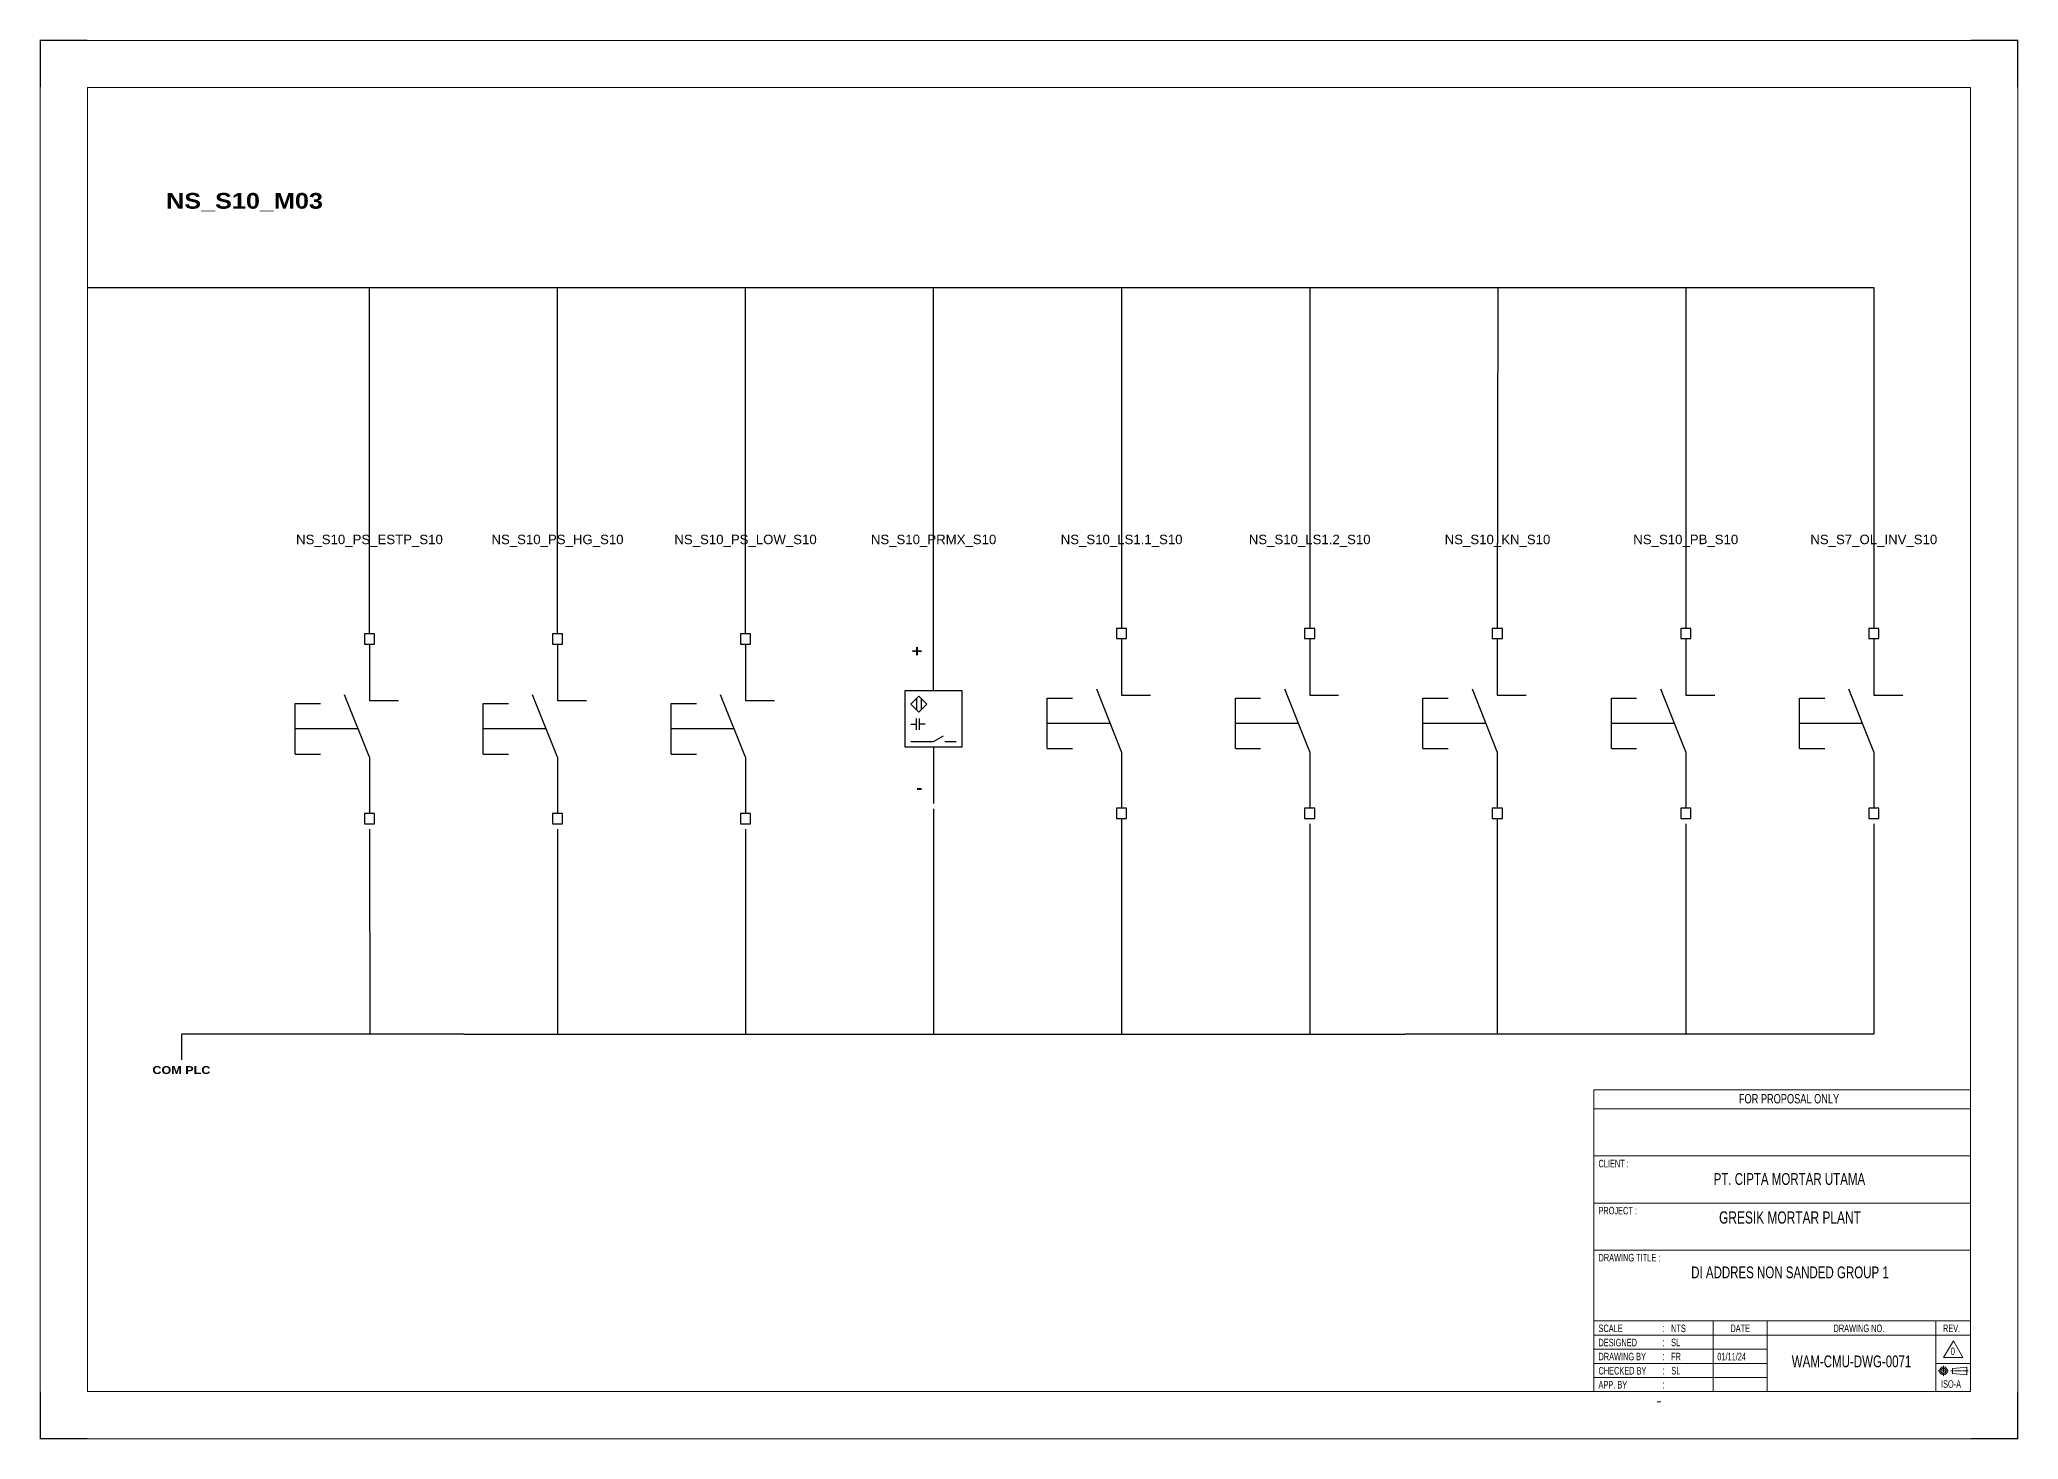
# Model space of a CAD drawing. Header units: centimetres. Extents: x 17259 to 54652, y 10858 to 53453.
# Drawn here: x 32814 to 39097, y 40555 to 44999 of the extents above; entities that cross this region are included whole.
import ezdxf
from ezdxf.enums import TextEntityAlignment as Align

# ---------------------------------------------------------------- set-up
doc = ezdxf.new("R2010")
doc.units = ezdxf.units.CM
doc.header["$MEASUREMENT"] = 0
doc.linetypes.add('CENTER', pattern=[2, 1.25, -0.25, 0.25, -0.25])
for name, color, linetype in [('1', 7, 'Continuous'), ('Etiket-Line-L', 7, 'Continuous'), ('EtIket-Line-S', 2, 'Continuous'), ('Etiket-Text-List0', 2, 'Continuous'), ('Etiket-Text-List1', 3, 'Continuous'), ('Etiket-Text-List2', 1, 'Continuous')]:
    doc.layers.add(name, color=color, linetype=linetype)
for name, color, linetype, lineweight in [('Center_line', 2, 'CENTER', 5), ('Etiket', 7, 'Continuous', 5), ('Object', 4, 'Continuous', 25)]:
    doc.layers.add(name, color=color, linetype=linetype, lineweight=lineweight)
doc.styles.add('Bold', font='ariblk.ttf', dxfattribs={"height": 25.4})
doc.styles.add('DIM', font='romans', dxfattribs={"height": 6.096})
doc.styles.get("Standard").update_dxf_attribs({"font": 'arial.ttf'})

# ---------------------------------------------------------------- blocks, each defined once
blk = doc.blocks.new('x5 Out Line')
at = {"const_width": 0.3}
for points in [[(9.65, 286.71), (0, 286.71), (0, 277.06)], [(405.45, 277.06), (405.45, 286.71), (395.8, 286.71)], [(0, 9.65), (0, 0), (9.65, 0)], [(405.45, 9.65), (405.45, 0), (395.8, 0)]]:
    blk.add_lwpolyline(points, dxfattribs=at)
at = {"lineweight": 15}
blk.add_lwpolyline([(395.8, 9.65), (395.8, 277.06), (9.65, 277.06), (9.65, 9.65)], close=True, dxfattribs=at)
at = {"layer": 'EtIket-Line-S', "lineweight": 9, "ltscale": 0.5}
blk.add_lwpolyline([(0, 0), (405.45, 0), (405.45, 286.71), (0, 286.71)], close=True, dxfattribs=at)
blk = doc.blocks.new('A$C6CDB76E5')
at = {"lineweight": 15}
for p, q in [((-196.2, 0), (-196.2, 157.1)), ((-196.2, 157.1), (0, 157.1)), ((0, 0), (0, 157.1)), ((-196.2, 147.3), (0, 147.3)), ((-196.2, 122.8), (0, 122.8)), ((-196.2, 98.2), (0, 98.2)), ((-196.2, 73.7), (0, 73.7)), ((-196.2, 36.8), (0, 36.8)), ((-134, 0), (-134, 36.8)), ((-105.9, 0), (-105.9, 36.8)), ((-18.1, 0), (-18.1, 36.8)), ((-196.2, 29.4), (0, 29.4)), ((-196.2, 22.1), (-105.9, 22.1)), ((-196.2, 14.7), (-105.9, 14.7)), ((-18.1, 14.7), (0, 14.7)), ((-196.2, 7.4), (-105.9, 7.4))]:
    blk.add_line(p, q, dxfattribs=at)
at = {"layer": 'Center_line', "lineweight": 13}
for p, q in [((-16.9, 10.8), (-11.3, 10.8)), ((-14.1, 13.5), (-14.1, 8)), ((-10.3, 10.8), (-1.2, 10.8))]:
    blk.add_line(p, q, dxfattribs=at)
at = {"layer": 'Etiket-Line-L', "lineweight": 15}
for p, q in [((0, 0), (0, 122.6)), ((-196.2, 0), (0, 0))]:
    blk.add_line(p, q, dxfattribs=at)
blk.add_lwpolyline([(-9, 26.4), (-4, 17.7), (-14.1, 17.7)], close=True, dxfattribs=at)
at = {"layer": 'Object', "lineweight": 15}
blk.add_lwpolyline([(-9.5, 9.5), (-1.9, 8.7), (-1.9, 12.8), (-9.5, 12)], close=True, dxfattribs=at)
for radius in [2.03, 1.27]:
    blk.add_circle((-14.1, 10.8), radius, dxfattribs=at)
at = {"layer": '1', "color": 3, "lineweight": 9, "width": 0.7}
blk.add_text('ISO-A', height=3.91, dxfattribs=at).set_placement((-15.4, 2))
at = {"layer": 'Etiket-Text-List0', "lineweight": 13, "width": 0.7}
for s, height, p in [('CLIENT :', 3.92, (-193.8, 116.8)), ('PROJECT :', 3.92, (-193.8, 92.3)), ('DRAWING TITLE :', 3.923, (-193.8, 67.8)), ('SCALE', 3.92, (-193.8, 31)), (':', 4.17, (-160.6, 31)), ('DATE', 3.92, (-125.1, 31)), ('DRAWING NO.', 3.923, (-71.4, 31)), ('REV.', 3.92, (-14.4, 31)), ('DESIGNED', 3.92, (-193.8, 23.6)), (':', 4.17, (-160.6, 23.6)), ('CHECKED BY ', 3.923, (-193.8, 8.9)), ('DRAWING BY', 3.92, (-193.8, 16.3)), (':', 4.17, (-160.6, 16.3)), (':', 4.17, (-160.6, 8.9)), ('APP. BY ', 3.92, (-193.8, 1.6)), (':', 4.17, (-160.6, 1.6))]:
    blk.add_text(s, height=height, dxfattribs=at).set_placement(p)
at = {"layer": 'Etiket-Text-List1', "lineweight": 9, "width": 0.7}
for tag, p in [('1:XXXX', (-156, 31)), ('EN', (-156, 23.6)), ('DD/MM/YY', (-131.3, 23.6)), ('1', (-10.3, 19.1)), ('EN', (-156, 16.3)), ('EN', (-155.8, 8.9)), ('DD/MM/YY', (-131.3, 16.3)), ('DD/MM/YY', (-131.3, 8.9)), ('EN', (-155.7, 1.6)), ('DD/MM/YY', (-131.3, 1.6))]:
    blk.add_attdef(tag, p, '', height=3.92, dxfattribs=at)
at = {"layer": 'Etiket-Text-List2', "lineweight": 13, "width": 0.7}
for tag, height, p in [('FOR FABRICATION', 4.9, (-94.6, 150.1)), ('CLIENT_NAME', 6.13, (-94.1, 107.7)), ('PROJECT_1', 4.9, (-94.1, 87.5)), ('PROJECT_2', 4.9, (-94.1, 79.2)), ('DRAWING_TITLE1', 6.13, (-94.1, 59)), ('DRAWING_TITLE2', 6.13, (-94.1, 49.9)), ('DRAWING_TITLE3', 6.13, (-94.1, 40.1)), ('LDP-X-XXX-AR-01', 6.13, (-62, 12.7))]:
    blk.add_attdef(tag, text='', height=height, dxfattribs=at).set_placement(p, align=Align.CENTER)

msp = doc.modelspace()

# ---------------------------------------------------------------- linework, layer by layer
at = {"color": 146, "ltscale": 50, "true_color": 0x105689}
for p, q in [((32966, 44211.8), (33563, 44211.8)), ((33563, 44211.8), (34160, 44211.8)), ((33861.5, 43111.8), (33861.5, 44211.8)), ((34160, 44211.8), (34757, 44211.8)), ((34458.5, 43111.8), (34458.5, 44211.8)), ((34757, 44211.8), (35354, 44211.8)), ((35055.5, 43111.8), (35055.5, 44211.8)), ((35354, 44211.8), (35951, 44211.8)), ((35652.5, 43111.8), (35652.5, 44211.8)), ((35951, 44211.8), (36548, 44211.8)), ((36249.5, 44211.8), (36249.5, 43128.9)), ((36548, 44211.8), (37145, 44211.8)), ((36846.5, 44211.8), (36846.5, 43128.9)), ((37145, 44211.8), (37742, 44211.8)), ((37443.5, 44211.8), (37442.2, 43128.9)), ((37742, 44211.8), (38040.5, 44211.8)), ((38040.5, 44211.8), (38040.5, 43128.9)), ((38040.5, 44211.8), (38637.5, 44211.8)), ((38637.5, 44211.8), (38637.5, 43128.9)), ((35652.5, 42556.2), (35652.5, 41841.6)), ((33861.5, 42492.2), (33862.3, 41841.6)), ((34458.5, 42492.2), (34458.5, 41841.6)), ((35055.5, 42492.2), (35055.5, 41841.6)), ((36249.5, 42526.4), (36249.5, 41841.6)), ((36846.5, 42509.3), (36846.5, 41841.6)), ((37442.2, 42526.4), (37442.2, 41841.6)), ((38040.5, 42509.3), (38040.5, 41841.6)), ((38637.5, 42509.3), (38637.5, 41841.6)), ((34161, 41841.6), (33264.5, 41841.6)), ((34161, 41841.6), (35356, 41841.6)), ((35356, 41841.6), (35356, 41841.6)), ((35356, 41841.6), (36551, 41841.6)), ((36551, 41841.6), (37150.1, 41841.6)), ((38040.5, 41841.6), (37150.1, 41841.6)), ((38637.5, 41841.6), (38040.5, 41841.6)), ((33264.5, 41839.8), (33264.5, 41759.8))]:
    msp.add_line(p, q, dxfattribs=at)
at = {"ltscale": 50}
for p, q in [((35652.5, 42932.3), (35652.5, 43111.8)), ((33861.5, 43079.8), (33861.5, 42900.3)), ((34458.5, 43079.8), (34458.5, 42900.3)), ((35055.5, 43079.8), (35055.5, 42900.3)), ((36249.5, 43096.9), (36249.5, 42917.4)), ((36846.5, 43096.9), (36846.5, 42917.4)), ((37442.2, 43096.9), (37442.2, 42917.4)), ((38040.5, 43096.9), (38040.5, 42917.4)), ((38637.5, 43096.9), (38637.5, 42917.4)), ((35580.7, 42825.6), (35598.7, 42825.6)), ((35625.6, 42825.6), (35607.6, 42825.6)), ((33861.5, 42720.8), (33861.5, 42541.3)), ((34458.5, 42720.8), (34458.5, 42541.3)), ((35055.5, 42720.8), (35055.5, 42541.3)), ((35652.5, 42752.8), (35652.5, 42573.3)), ((35688.4, 42770.8), (35724.3, 42770.8)), ((36249.5, 42737.9), (36249.5, 42558.4)), ((36846.5, 42737.9), (36846.5, 42558.4)), ((37442.2, 42737.9), (37442.2, 42558.4)), ((38040.5, 42737.9), (38040.5, 42558.4)), ((38637.5, 42737.9), (38637.5, 42558.4))]:
    msp.add_line(p, q, dxfattribs=at)
at = {"ltscale": 500}
for p, q in [((33861.5, 42720.8), (33782.3, 42918.9)), ((34458.5, 42720.8), (34379.3, 42918.9)), ((35055.5, 42720.8), (34976.3, 42918.9)), ((36249.5, 42737.9), (36170.3, 42936)), ((36249.5, 42917.4), (36341.3, 42917.4)), ((36846.5, 42737.9), (36767.3, 42936)), ((36846.5, 42917.4), (36938.3, 42917.4)), ((37442.2, 42737.9), (37363, 42936)), ((37442.2, 42917.4), (37534, 42917.4)), ((38040.5, 42737.9), (37961.3, 42936)), ((38040.5, 42917.4), (38132.3, 42917.4)), ((38637.5, 42737.9), (38558.3, 42936)), ((38637.5, 42917.4), (38729.3, 42917.4)), ((33625.6, 42730.6), (33625.6, 42890.6)), ((33625.6, 42890.6), (33705.6, 42890.6)), ((33861.5, 42900.3), (33953.3, 42900.3)), ((34222.6, 42730.6), (34222.6, 42890.6)), ((34222.6, 42890.6), (34302.6, 42890.6)), ((34458.5, 42900.3), (34550.3, 42900.3)), ((34819.6, 42730.6), (34819.6, 42890.6)), ((34819.6, 42890.6), (34899.6, 42890.6)), ((35055.5, 42900.3), (35147.3, 42900.3)), ((36013.6, 42747.7), (36013.6, 42907.7)), ((36013.6, 42907.7), (36093.6, 42907.7)), ((36610.6, 42747.7), (36610.6, 42907.7)), ((36610.6, 42907.7), (36690.6, 42907.7)), ((37206.3, 42747.7), (37206.3, 42907.7)), ((37206.3, 42907.7), (37286.3, 42907.7)), ((37804.6, 42747.7), (37804.6, 42907.7)), ((37804.6, 42907.7), (37884.6, 42907.7)), ((38401.6, 42747.7), (38401.6, 42907.7)), ((38401.6, 42907.7), (38481.6, 42907.7)), ((33825.6, 42810.6), (33625.6, 42810.6)), ((34422.6, 42810.6), (34222.6, 42810.6)), ((35019.6, 42810.6), (34819.6, 42810.6)), ((36213.6, 42827.7), (36013.6, 42827.7)), ((36810.6, 42827.7), (36610.6, 42827.7)), ((37406.3, 42827.7), (37206.3, 42827.7)), ((38004.6, 42827.7), (37804.6, 42827.7)), ((38601.6, 42827.7), (38401.6, 42827.7)), ((33625.6, 42730.6), (33705.6, 42730.6)), ((34222.6, 42730.6), (34302.6, 42730.6)), ((34819.6, 42730.6), (34899.6, 42730.6)), ((36013.6, 42747.7), (36093.6, 42747.7)), ((36610.6, 42747.7), (36690.6, 42747.7)), ((37206.3, 42747.7), (37286.3, 42747.7)), ((37804.6, 42747.7), (37884.6, 42747.7)), ((38401.6, 42747.7), (38481.6, 42747.7))]:
    msp.add_line(p, q, dxfattribs=at)
for points in [[(33845.5, 43079.8), (33877.5, 43079.8), (33877.5, 43111.8), (33845.5, 43111.8)], [(34442.5, 43079.8), (34474.5, 43079.8), (34474.5, 43111.8), (34442.5, 43111.8)], [(35039.5, 43079.8), (35071.5, 43079.8), (35071.5, 43111.8), (35039.5, 43111.8)], [(36233.5, 43096.9), (36265.5, 43096.9), (36265.5, 43128.9), (36233.5, 43128.9)], [(36830.5, 43096.9), (36862.5, 43096.9), (36862.5, 43128.9), (36830.5, 43128.9)], [(37426.2, 43096.9), (37458.2, 43096.9), (37458.2, 43128.9), (37426.2, 43128.9)], [(38024.5, 43096.9), (38056.5, 43096.9), (38056.5, 43128.9), (38024.5, 43128.9)], [(38621.5, 43096.9), (38653.5, 43096.9), (38653.5, 43128.9), (38621.5, 43128.9)], [(33845.5, 42509.3), (33877.5, 42509.3), (33877.5, 42541.3), (33845.5, 42541.3)], [(34442.5, 42509.3), (34474.5, 42509.3), (34474.5, 42541.3), (34442.5, 42541.3)], [(35039.5, 42509.3), (35071.5, 42509.3), (35071.5, 42541.3), (35039.5, 42541.3)], [(36233.5, 42526.4), (36265.5, 42526.4), (36265.5, 42558.4), (36233.5, 42558.4)], [(36830.5, 42526.4), (36862.5, 42526.4), (36862.5, 42558.4), (36830.5, 42558.4)], [(37426.2, 42526.4), (37458.2, 42526.4), (37458.2, 42558.4), (37426.2, 42558.4)], [(38024.5, 42526.4), (38056.5, 42526.4), (38056.5, 42558.4), (38024.5, 42558.4)], [(38621.5, 42526.4), (38653.5, 42526.4), (38653.5, 42558.4), (38621.5, 42558.4)]]:
    msp.add_lwpolyline(points, close=True, dxfattribs=at)
at = {"ltscale": 50}
for points in [[(35562.8, 42932.3), (35742.3, 42932.3), (35742.3, 42752.8), (35562.8, 42752.8)], [(35606.1, 42863.6), (35580.7, 42889), (35606.1, 42914.4), (35631.5, 42889)]]:
    msp.add_lwpolyline(points, close=True, dxfattribs=at)
for points in [[(35598.9, 42870.8), (35598.9, 42907.2)], [(35613.3, 42907.2), (35613.3, 42870.8)], [(35580.7, 42770.8), (35652.5, 42770.8), (35683.6, 42788.7)], [(35598.7, 42807.6), (35598.7, 42825.6), (35598.7, 42843.5)], [(35607.6, 42807.6), (35607.6, 42825.6), (35607.6, 42843.5)]]:
    msp.add_lwpolyline(points, dxfattribs=at)

# ---------------------------------------------------------------- block references
at = {"layer": 'Etiket', "lineweight": 0}
ref = msp.add_blockref('A$C6CDB76E5', (38944.9, 40706.5), dxfattribs=dict(at, xscale=6.095870930054101, yscale=6.095870930054101, zscale=6.095870930054101))
ref.add_attrib('FOR FABRICATION', 'FOR PROPOSAL ONLY', dxfattribs={"layer": 'Etiket-Text-List2', "lineweight": 13, "height": 29.894, "width": 0.7}).set_placement((38368.4, 41621.4), align=Align.CENTER)
ref.add_attrib('CLIENT_NAME', 'PT. CIPTA MORTAR UTAMA', dxfattribs={"layer": 'Etiket-Text-List2', "lineweight": 13, "height": 37.368, "width": 0.7}).set_placement((38369.5, 41362.9), align=Align.CENTER)
ref.add_attrib('PROJECT_1', 'GRESIK MORTAR PLANT', dxfattribs={"layer": 'Etiket-Text-List2', "lineweight": 13, "height": 38.709, "width": 0.7}).set_placement((38371.4, 41239.9), align=Align.CENTER)
ref.add_attrib('DRAWING_TITLE1', 'DI ADDRES NON SANDED GROUP 1', dxfattribs={"layer": 'Etiket-Text-List2', "lineweight": 13, "height": 37.368, "width": 0.7}).set_placement((38371.4, 41066.4), align=Align.CENTER)
ref.add_attrib('1:XXXX', 'NTS', (37993.9, 40895.4), dxfattribs={"layer": 'Etiket-Text-List1', "lineweight": 13, "height": 23.92, "width": 0.7})
ref.add_attrib('EN', 'SL', (37993.9, 40850.6), dxfattribs={"layer": 'Etiket-Text-List1', "lineweight": 13, "height": 23.92, "width": 0.7})
ref.add_attrib('EN', 'FR', (37993.9, 40805.8), dxfattribs={"layer": 'Etiket-Text-List1', "lineweight": 13, "height": 23.92, "width": 0.7})
ref.add_attrib('DD/MM/YY', '01/11/24', (38140.7, 40805.8), dxfattribs={"layer": 'Etiket-Text-List1', "lineweight": 13, "height": 23.92, "width": 0.7})
ref.add_attrib('EN', 'SL', (37994.8, 40760.9), dxfattribs={"layer": 'Etiket-Text-List1', "lineweight": 13, "height": 23.92, "width": 0.7})
ref.add_attrib('LDP-X-XXX-AR-01', 'WAM-CMU-DWG-0071', dxfattribs={"layer": 'Etiket-Text-List2', "lineweight": 15, "height": 37.368, "width": 0.7}).set_placement((38566.9, 40783.8), align=Align.CENTER)
ref.add_attrib('1', '0', (38882, 40822.6), dxfattribs={"layer": 'Etiket-Text-List1', "lineweight": 13, "height": 23.9, "width": 0.7})
at = {"layer": 'Etiket-Line-L', "lineweight": 0}
ref = msp.add_blockref('x5 Out Line', (32816.5, 40557), dxfattribs=dict(at, xscale=15.48351216233742, yscale=15.48351216233742, zscale=15.48351216233742))
ref.add_attrib('FILE_NAME', '-', (37946.7, 40665), dxfattribs={"layer": 'Etiket-Text-List1', "lineweight": 13, "height": 21.7, "style": 'DIM', "width": 0.7})

# ---------------------------------------------------------------- texts
at = {"ltscale": 500, "style": 'Bold'}
msp.add_text('NS_S10_M03', height=50, dxfattribs=at).set_placement((33216, 44461.8))
at = {"ltscale": 50}
for s, p in [('NS_S10_PS_ESTP_S10', (33861.5, 43411.8)), ('NS_S10_PS_HG_S10', (34458.5, 43411.8)), ('NS_S10_PS_LOW_S10', (35055.5, 43411.8)), ('NS_S10_PRMX_S10', (35652.5, 43411.8)), ('NS_S10_LS1.1_S10', (36249.5, 43411.8)), ('NS_S10_LS1.2_S10', (36846.5, 43411.8)), ('NS_S10_KN_S10', (37442.9, 43411.8)), ('NS_S10_PB_S10', (38040.5, 43411.8)), ('NS_S7_OL_INV_S10', (38637.5, 43411.8))]:
    msp.add_text(s, height=30, dxfattribs=at).set_placement(p, align=Align.MIDDLE_CENTER)
at = {"ltscale": 500, "style": 'Bold'}
msp.add_text('+', height=35.9, dxfattribs=at).set_placement((35616.6, 43075.9), align=Align.TOP_RIGHT)
msp.add_text('-', height=35.9, dxfattribs=at).set_placement((35616.6, 42594.9), align=Align.BOTTOM_RIGHT)
at = {"ltscale": 50, "style": 'Bold'}
msp.add_text('COM PLC', height=25, dxfattribs=at).set_placement((33264.5, 41739.8), align=Align.TOP_CENTER)

doc.saveas('drawing.dxf')
